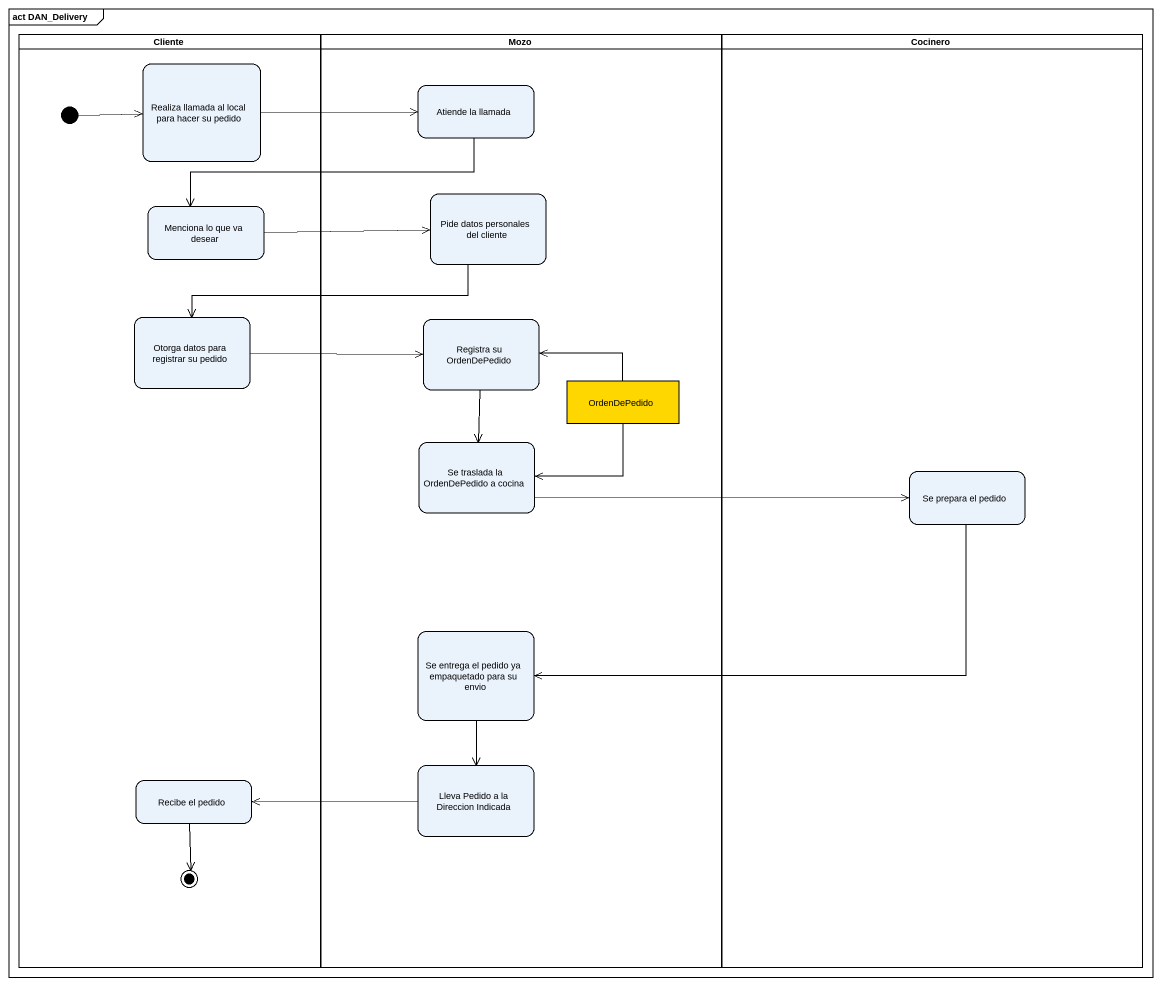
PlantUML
@startuml
mainframe act DAN_Delivery
hide empty description
state Cliente <<partition>> {
  state "Realiza llamada al local para hacer su pedido" as Realiza_llamada_al_local
  state "Menciona lo que va desear" as Menciona_lo_que_va_desear
  state "Otorga datos para registrar su pedido" as Otorga_datos_para_registrar
  state "Recibe el pedido" as Recibe_el_pedido
  [*] -right-> Realiza_llamada_al_local
  Recibe_el_pedido --> [*]
}
state Mozo <<partition>> {
  state "Atiende la llamada" as Atiende_la_llamada
  state "Pide datos personales del cliente" as Pide_datos_personales_del
  state "Registra su OrdenDePedido" as Registra_su_OrdenDePedido
  state OrdenDePedido <<object>> #FFD700
  state "Se traslada la OrdenDePedido a cocina" as Se_traslada_la
  state "Se entrega el pedido ya empaquetado para su envio" as Se_entrega_el_pedido_ya
  state "Lleva Pedido a la Direccion Indicada" as Lleva_Pedido_a_la_Direccion
}
state Cocinero <<partition>> {
  state "Se prepara el pedido" as Se_prepara_el_pedido
}
Realiza_llamada_al_local -right-> Atiende_la_llamada
Atiende_la_llamada -left-> Menciona_lo_que_va_desear
Menciona_lo_que_va_desear -right-> Pide_datos_personales_del
Pide_datos_personales_del -left-> Otorga_datos_para_registrar
Otorga_datos_para_registrar -right-> Registra_su_OrdenDePedido
Registra_su_OrdenDePedido --> Se_traslada_la
OrdenDePedido -left-> Registra_su_OrdenDePedido
OrdenDePedido -left-> Se_traslada_la
Se_traslada_la -right-> Se_prepara_el_pedido
Se_prepara_el_pedido -left-> Se_entrega_el_pedido_ya
Se_entrega_el_pedido_ya --> Lleva_Pedido_a_la_Direccion
Lleva_Pedido_a_la_Direccion -left-> Recibe_el_pedido
@enduml
